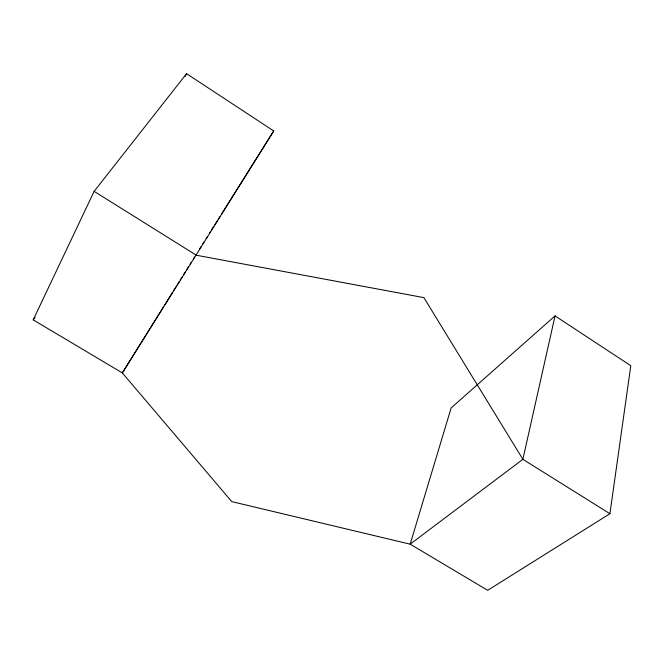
<?xml version="1.0" encoding="UTF-8"?>
<svg xmlns="http://www.w3.org/2000/svg" width="664" height="664" viewBox="0 0 664 664"><rect width="100%" height="100%" fill="white"/><g stroke="black" fill="none" stroke-linecap="round" stroke-linejoin="round"><path stroke-width="1" d="M609.925 513.712L630.8 365.706L555.038 315.906L451.146 407.945L410.161 544.181L487.708 590.321L609.925 513.712L522.875 459.314L423.881 297.63L196.353 255.233L94.13 191.348L186.584 73.679L273.726 130.966L122.325 372.902L231.744 501.602L410.161 544.181L522.875 459.314L555.038 315.906M163.369 307.058L122.325 372.902L33.2 319.874L94.13 191.348M185.181 76.435L186.584 73.679M164.464 305.307L172.673 292.135M173.769 290.384L175.96 286.873M177.047 285.113L179.238 281.602M180.334 279.843L181.977 277.212M183.621 274.581L185.256 271.941M186.899 269.31L188.543 266.679M190.186 264.048L191.282 262.288M193.465 258.777L194.56 257.018M199.49 249.124L201.142 246.493M202.794 243.871L203.889 242.119M206.089 238.617L207.193 236.865M209.392 233.371L210.488 231.62M211.592 229.868L213.791 226.366M214.887 224.615L217.087 221.112M218.19 219.361L219.834 216.738M221.486 214.115L273.726 130.966M33.2 319.874L35.051 317.384"/></g></svg>
